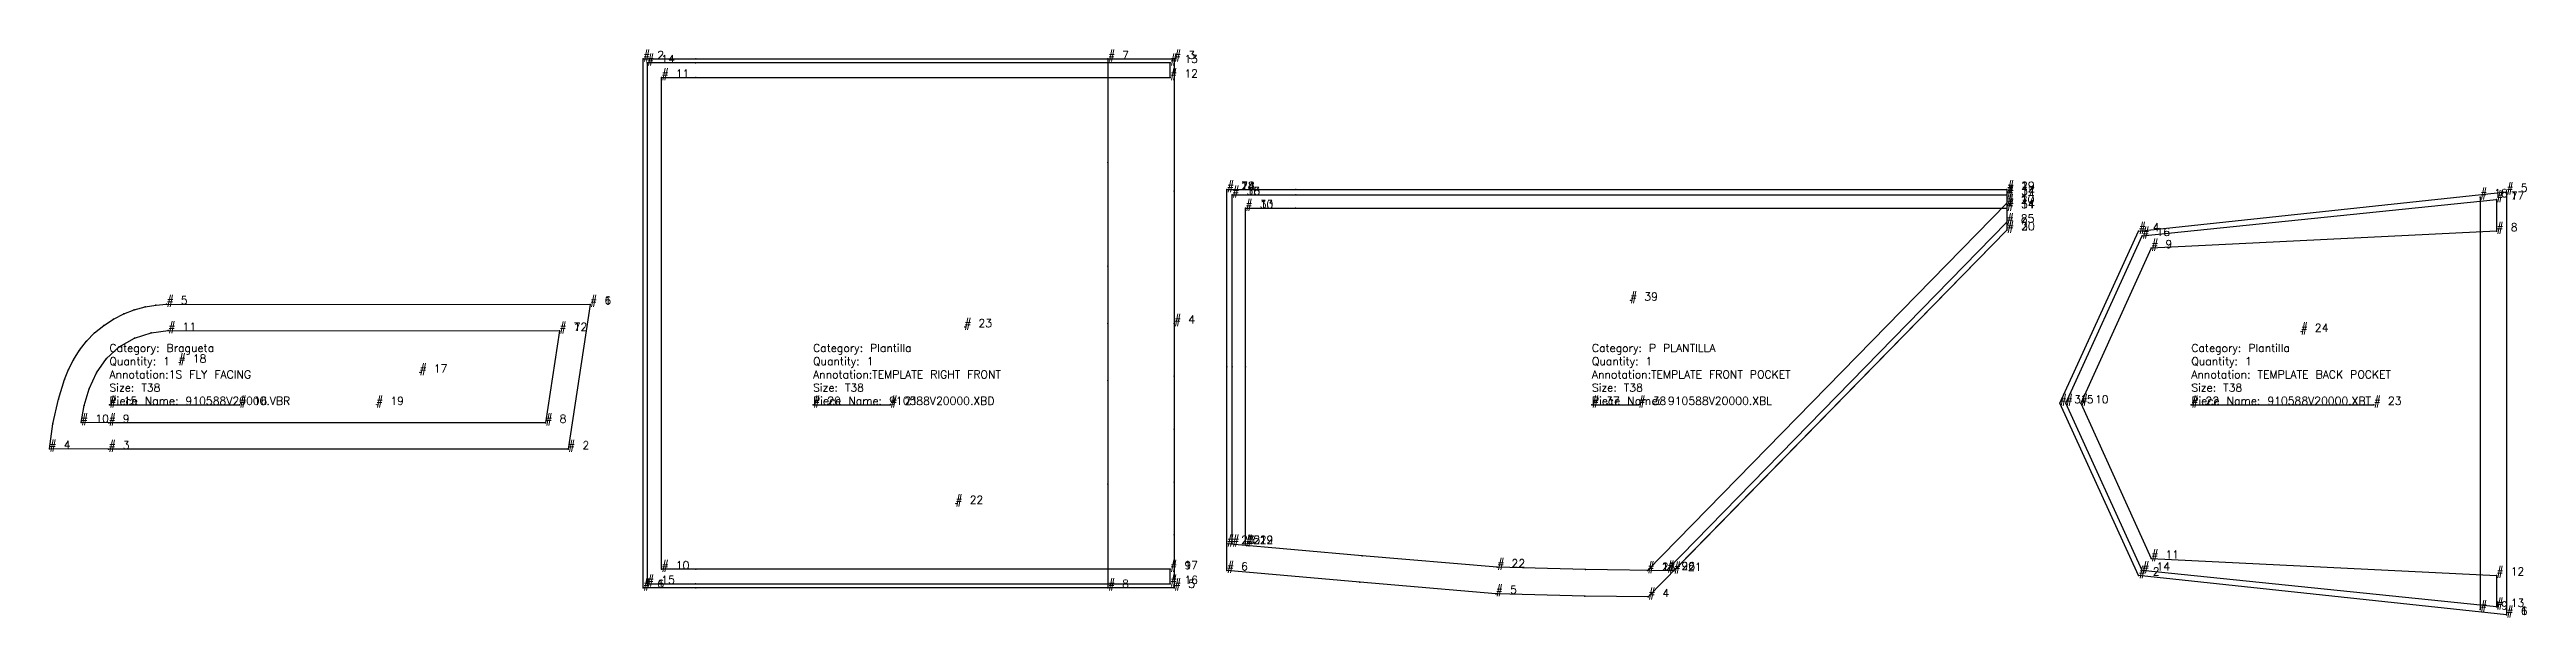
# Model space of a CAD drawing. Extents: x 0 to 8999, y -441 to 372.
# Drawn here: x 7266 to 8203, y -80 to 134 of the extents above; entities that cross this region are included whole.
import ezdxf

# ---------------------------------------------------------------- set-up
doc = ezdxf.new("R2010")
doc.units = 0
for name, color, linetype in [('1', 7, 'CONTINUOUS'), ('14', 7, 'CONTINUOUS'), ('15', 7, 'CONTINUOUS'), ('2', 1, 'CONTINUOUS'), ('3', 2, 'CONTINUOUS'), ('4', 3, 'CONTINUOUS'), ('7', 5, 'CONTINUOUS'), ('8', 4, 'CONTINUOUS')]:
    doc.layers.add(name, color=color, linetype=linetype)
doc.styles.get("Standard").update_dxf_attribs({"font": 'txt', "bigfont": '   '})

# ---------------------------------------------------------------- blocks, each defined once
blk = doc.blocks.new('910588V20000VBR')
at = {"layer": '1'}
blk.add_lwpolyline([(181.806, 37.999), (173.454, -16.768), (-0.322, -16.768), (-22.67, -16.672), (-21.406, -7.204), (-19.33, 2.127), (-16.988, 9.634), (-15.449, 13.395), (-13.635, 17.035), (-11.378, 20.718), (-8.746, 24.137), (-5.644, 27.288), (-2.19, 30.057), (1.488, 32.401), (5.387, 34.354), (9.383, 35.882), (13.51, 37.016), (17.535, 37.723), (21.604, 38.063), (181.806, 37.999)], close=True, dxfattribs=at)
at = {"layer": '14'}
blk.add_lwpolyline([(170.166, 28.003), (164.863, -6.768), (-0.301, -6.768), (-10.746, -6.723), (-9.595, -0.246), (-7.625, 6.068), (-4.894, 12.097), (-1.174, 17.5), (3.698, 21.9), (9.451, 25.163), (15.728, 27.22), (22.246, 28.063), (170.166, 28.003)], close=True, dxfattribs=at)
at = {"layer": '2'}
for p in [(21.604, 38.063), (181.806, 37.999), (181.806, 37.999), (22.246, 28.063), (170.166, 28.003), (170.166, 28.003), (0, 0), (49.142, 0), (-10.746, -6.723), (-0.301, -6.768), (164.863, -6.768), (-22.67, -16.672), (-0.322, -16.768), (173.454, -16.768)]:
    blk.add_point(p, dxfattribs=at)
at = {"layer": '3'}
for p in [(17.535, 37.723), (-2.19, 30.057), (1.488, 32.401), (5.387, 34.354), (9.383, 35.882), (13.51, 37.016), (-11.378, 20.718), (-8.746, 24.137), (-5.644, 27.288), (3.698, 21.9), (9.451, 25.163), (15.728, 27.22), (-16.988, 9.634), (-15.449, 13.395), (-13.635, 17.035), (-4.894, 12.097), (-1.174, 17.5), (-19.33, 2.127), (-7.625, 6.068), (-21.406, -7.204), (-9.595, -0.246)]:
    blk.add_point(p, dxfattribs=at)
at = {"layer": '4'}
for p in [(-0.301, -6.768, 5), (-0.322, -16.768, 5)]:
    blk.add_point(p, dxfattribs=at)
at = {"layer": '7'}
blk.add_line((0, 0), (49.142, 0), dxfattribs=at)
at = {"layer": '1'}
for s, p in [('# 5', (21.604, 38.063)), ('# 1', (181.806, 37.999)), ('# 6', (181.806, 37.999)), ('Category: Bragueta', (0, 20)), ('Annotation:1S FLY FACING', (0, 10)), ('Quantity: 1', (0, 15)), ('Size: T38', (0, 5)), ('Piece Name: 910588V20000.VBR', (0, 0)), ('# 4', (-22.67, -16.672)), ('# 3', (-0.322, -16.768)), ('# 2', (173.454, -16.768))]:
    blk.add_text(s, height=3, dxfattribs=at).set_placement(p)
at = {"layer": '14'}
for s, p in [('# 11', (22.246, 28.063)), ('# 7', (170.166, 28.003)), ('# 12', (170.166, 28.003)), ('# 10', (-10.746, -6.723)), ('# 9', (-0.301, -6.768)), ('# 8', (164.863, -6.768))]:
    blk.add_text(s, height=3, dxfattribs=at).set_placement(p)
at = {"layer": '15'}
for s, height, p in [('# 18', 3, (26.13, 15.974)), ('1 Piece Face Up', 0.068, (26.13, 15.974)), ('Main Fabric', 0.093, (117.292, 12.222)), ('# 17', 3, (117.292, 12.222)), ('Main Fabric', 0.093, (100.854, -0.001)), ('# 19', 3, (100.854, -0.001))]:
    blk.add_text(s, height=height, dxfattribs=at).set_placement(p)
at = {"layer": '7'}
for s, p in [('# 15', (0, 0)), ('# 16', (49.142, 0))]:
    blk.add_text(s, height=3, dxfattribs=at).set_placement(p)
blk = doc.blocks.new('910588V20000XBD')
at = {"layer": '1'}
blk.add_lwpolyline([(-64.292, -69.17), (-64.292, 130.774), (-44.292, 130.774), (136.539, 130.774), (136.539, 80.788), (136.539, 30.802), (136.539, 10.807), (136.539, -9.187), (136.539, -29.181), (136.539, -49.176), (136.539, -69.17), (-44.292, -69.17), (-64.292, -69.17)], close=True, dxfattribs=at)
at = {"layer": '2'}
for p in [(-64.292, 130.774), (-62.792, 129.274), (-57.292, 123.774), (111.539, 130.774), (135.039, 129.274), (135.039, 123.774), (136.539, 130.774), (136.539, 30.802), (0, 0), (29.188, 0), (-57.292, -62.17), (135.039, -62.17), (135.039, -62.17), (-64.292, -69.17), (-64.292, -69.17), (-62.792, -67.67), (111.539, -69.17), (135.039, -67.67), (136.539, -69.17)]:
    blk.add_point(p, dxfattribs=at)
at = {"layer": '3'}
for p in [(-44.431, 129.274), (-44.392, 123.774), (-44.292, 130.774), (111.539, 91.581), (136.539, 80.788), (111.539, 52.387), (111.539, 30.802), (136.539, 10.807), (111.539, 9.216), (136.539, -9.187), (111.539, -29.977), (136.539, -29.181), (136.539, -49.176), (-44.392, -62.17), (-44.431, -67.67), (-44.292, -69.17)]:
    blk.add_point(p, dxfattribs=at)
at = {"layer": '7'}
blk.add_line((0, 0), (29.188, 0), dxfattribs=at)
at = {"layer": '8'}
blk.add_lwpolyline([(135.039, -62.17), (-44.392, -62.17), (-57.292, -62.17), (-57.292, 123.774), (-44.392, 123.774), (135.039, 123.774), (135.039, 129.274), (-44.431, 129.274), (-62.792, 129.274), (-62.792, -67.67), (-44.431, -67.67), (135.039, -67.67), (135.039, -62.17)], close=True, dxfattribs=at)
blk.add_lwpolyline([(111.539, 130.774), (111.539, 91.581), (111.539, 52.387), (111.539, 30.802), (111.539, 9.216), (111.539, -29.977), (111.539, -69.17)], dxfattribs=at)
at = {"layer": '1'}
for s, p in [('# 2', (-64.292, 130.774)), ('# 3', (136.539, 130.774)), ('# 4', (136.539, 30.802)), ('Category: Plantilla', (0, 20)), ('Annotation:TEMPLATE RIGHT FRONT', (0, 10)), ('Quantity: 1', (0, 15)), ('Size: T38', (0, 5)), ('Piece Name: 910588V20000.XBD', (0, 0)), ('# 1', (-64.292, -69.17)), ('# 6', (-64.292, -69.17)), ('# 5', (136.539, -69.17))]:
    blk.add_text(s, height=3, dxfattribs=at).set_placement(p)
at = {"layer": '15'}
for s, height, p in [('Template', 0.125, (57.171, 29.38)), ('# 23', 3, (57.171, 29.38)), ('Pocket', 0.167, (53.874, -37.41)), ('# 22', 3, (53.874, -37.41))]:
    blk.add_text(s, height=height, dxfattribs=at).set_placement(p)
at = {"layer": '7'}
for s, p in [('# 20', (0, 0)), ('# 21', (29.188, 0))]:
    blk.add_text(s, height=3, dxfattribs=at).set_placement(p)
at = {"layer": '8'}
for s, p in [('# 14', (-62.792, 129.274)), ('# 7', (111.539, 130.774)), ('# 13', (135.039, 129.274)), ('# 11', (-57.292, 123.774)), ('# 12', (135.039, 123.774)), ('# 15', (-62.792, -67.67)), ('# 10', (-57.292, -62.17)), ('# 9', (135.039, -62.17)), ('# 17', (135.039, -62.17)), ('# 16', (135.039, -67.67)), ('# 8', (111.539, -69.17))]:
    blk.add_text(s, height=3, dxfattribs=at).set_placement(p)
blk = doc.blocks.new('910588V20000XBL')
at = {"layer": '1'}
blk.add_lwpolyline([(-138.026, 81.371), (-111.919, 81.371), (156.965, 81.371), (156.965, 66.028), (21.31, -72.653), (-2.626, -72.296), (-35.783, -71.42), (-36.333, -71.405), (-87.783, -67.097), (-138.026, -62.583), (-138.026, 14.414), (-138.026, 81.371)], close=True, dxfattribs=at)
at = {"layer": '14'}
blk.add_lwpolyline([(-138.026, 81.371), (-111.919, 81.371), (156.965, 81.371), (156.965, 66.028), (30.952, -62.796), (-2.42, -62.298), (-35.783, -61.416), (-86.918, -57.135), (-138.026, -52.543), (-138.026, 14.414), (-138.026, 81.371)], close=True, dxfattribs=at)
for points in [[(-136.026, -52.543), (-136.026, 14.414), (-136.026, 79.371), (-111.983, 79.371), (156.965, 79.371)], [(156.839, 76.139), (21.026, -62.702)], [(-131.026, -52.543), (-131.026, 14.414), (-131.026, 74.371), (-112.148, 74.371), (156.965, 74.371)], [(156.839, 68.942), (28.496, -62.429)]]:
    blk.add_lwpolyline(points, dxfattribs=at)
at = {"layer": '2'}
for p in [(-138.026, 81.371), (-138.026, 81.371), (-138.026, 81.371), (-138.026, 81.371), (-136.026, 79.371), (-136.026, 79.371), (156.839, 76.139), (156.839, 76.139), (156.965, 81.371), (156.965, 81.371), (156.965, 79.371), (156.965, 79.371), (-131.026, 74.371), (-131.026, 74.371), (156.839, 68.942), (156.839, 68.942), (156.965, 74.371), (156.965, 74.371), (156.965, 66.028), (156.965, 66.028), (0, 0), (17.602, 0), (-138.026, -52.543), (-136.026, -52.543), (-136.026, -52.543), (-131.026, -52.543), (-131.026, -52.543), (-138.026, -62.583), (-35.783, -61.416), (21.026, -62.702), (21.026, -62.702), (28.496, -62.429), (28.496, -62.429), (30.952, -62.796), (-36.333, -71.405), (21.31, -72.653)]:
    blk.add_point(p, dxfattribs=at)
at = {"layer": '3'}
for p in [(-111.983, 79.371), (-111.983, 79.371), (-111.919, 81.371), (-111.919, 81.371), (-112.148, 74.371), (-112.148, 74.371), (-138.026, 14.414), (-138.026, 14.414), (-136.026, 14.414), (-136.026, 14.414), (-131.026, 14.414), (-131.026, 14.414), (-86.918, -57.135), (-2.42, -62.298), (-87.783, -67.097), (-35.783, -71.42), (-2.626, -72.296)]:
    blk.add_point(p, dxfattribs=at)
at = {"layer": '4'}
for p in [(-35.783, -61.416, 5), (-35.783, -71.42, 5)]:
    blk.add_point(p, dxfattribs=at)
at = {"layer": '7'}
blk.add_line((0, 0), (17.602, 0), dxfattribs=at)
at = {"layer": '8'}
for points in [[(-136.026, -52.543), (-136.026, 14.414), (-136.026, 79.371), (-111.983, 79.371), (156.965, 79.371)], [(156.839, 76.139), (21.026, -62.702)], [(-131.026, -52.543), (-131.026, 14.414), (-131.026, 74.371), (-112.148, 74.371), (156.965, 74.371)], [(156.839, 68.942), (28.496, -62.429)]]:
    blk.add_lwpolyline(points, dxfattribs=at)
at = {"layer": '1'}
for s, p in [('# 1', (-138.026, 81.371)), ('# 7', (-138.026, 81.371)), ('# 2', (156.965, 81.371)), ('# 3', (156.965, 66.028)), ('Category: P PLANTILLA', (0, 20)), ('Annotation:TEMPLATE FRONT POCKET', (0, 10)), ('Quantity: 1', (0, 15)), ('Size: T38', (0, 5)), ('Piece Name: 910588V20000.XBL', (0, 0)), ('# 6', (-138.026, -62.583)), ('# 5', (-36.333, -71.405)), ('# 4', (21.31, -72.653))]:
    blk.add_text(s, height=3, dxfattribs=at).set_placement(p)
at = {"layer": '14'}
for s, p in [('# 18', (-138.026, 81.371)), ('# 24', (-138.026, 81.371)), ('# 19', (156.965, 81.371)), ('# 33', (-136.026, 79.371)), ('# 30', (-131.026, 74.371)), ('# 27', (156.839, 76.139)), ('# 34', (156.965, 79.371)), ('# 31', (156.965, 74.371)), ('# 25', (156.839, 68.942)), ('# 20', (156.965, 66.028)), ('# 23', (-138.026, -52.543)), ('# 32', (-136.026, -52.543)), ('# 29', (-131.026, -52.543)), ('# 22', (-35.783, -61.416)), ('# 28', (21.026, -62.702)), ('# 26', (28.496, -62.429)), ('# 21', (30.952, -62.796))]:
    blk.add_text(s, height=3, dxfattribs=at).set_placement(p)
at = {"layer": '15'}
for s, height in [('Template', 0.125), ('# 39', 3)]:
    blk.add_text(s, height=height, dxfattribs=at).set_placement((14.413, 39.447))
at = {"layer": '7'}
for s, p in [('# 37', (0, 0)), ('# 38', (17.602, 0))]:
    blk.add_text(s, height=3, dxfattribs=at).set_placement(p)
at = {"layer": '8'}
for s, p in [('# 16', (-136.026, 79.371)), ('# 13', (-131.026, 74.371)), ('# 10', (156.839, 76.139)), ('# 17', (156.965, 79.371)), ('# 14', (156.965, 74.371)), ('# 8', (156.839, 68.942)), ('# 15', (-136.026, -52.543)), ('# 12', (-131.026, -52.543)), ('# 11', (21.026, -62.702)), ('# 9', (28.496, -62.429))]:
    blk.add_text(s, height=3, dxfattribs=at).set_placement(p)
blk = doc.blocks.new('910588V20000XBT')
at = {"layer": '1'}
blk.add_lwpolyline([(119.195, -79.394), (-19.919, -64.494), (-49.73, 0.594), (-19.919, 65.682), (119.195, 80.582), (119.195, -79.394)], close=True, dxfattribs=at)
at = {"layer": '2'}
for p in [(109.195, 78.582), (115.412, 77.604), (115.412, 77.604), (119.195, 80.582), (-19.919, 65.682), (115.412, 65.664), (-18.557, 63.857), (-15.151, 59.296), (-49.73, 0.594), (-47.461, 0.594), (-41.788, 0.594), (0, 0), (68.992, 0), (-19.919, -64.494), (-18.558, -62.669), (-15.152, -58.107), (115.412, -64.475), (109.195, -77.394), (115.412, -76.416), (119.195, -79.394), (119.195, -79.394)]:
    blk.add_point(p, dxfattribs=at)
at = {"layer": '7'}
blk.add_line((0, 0), (68.992, 0), dxfattribs=at)
at = {"layer": '8'}
blk.add_lwpolyline([(115.412, 77.604), (115.412, 65.664), (-15.151, 59.296), (-41.788, 0.594), (-15.152, -58.107), (115.412, -64.475), (115.412, -76.416), (-18.558, -62.669), (-47.461, 0.594), (-18.557, 63.857), (115.412, 77.604)], close=True, dxfattribs=at)
blk.add_lwpolyline([(109.195, 78.582), (109.195, -77.394)], dxfattribs=at)
at = {"layer": '1'}
for s, p in [('# 5', (119.195, 80.582)), ('# 4', (-19.919, 65.682)), ('Category: Plantilla', (0, 20)), ('Annotation: TEMPLATE BACK POCKET', (0, 10)), ('Quantity: 1', (0, 15)), ('# 3', (-49.73, 0.594)), ('Size: T38', (0, 5)), ('Piece Name: 910588V20000.XBT', (0, 0)), ('# 2', (-19.919, -64.494)), ('# 1', (119.195, -79.394)), ('# 6', (119.195, -79.394))]:
    blk.add_text(s, height=3, dxfattribs=at).set_placement(p)
at = {"layer": '15'}
for s, height in [('# 24', 3), ('Template', 0.128)]:
    blk.add_text(s, height=height, dxfattribs=at).set_placement((41.364, 27.635))
at = {"layer": '7'}
for s, p in [('# 22', (0, 0)), ('# 23', (68.992, 0))]:
    blk.add_text(s, height=3, dxfattribs=at).set_placement(p)
at = {"layer": '8'}
for s, p in [('# 18', (109.195, 78.582)), ('# 7', (115.412, 77.604)), ('# 17', (115.412, 77.604)), ('# 16', (-18.557, 63.857)), ('# 8', (115.412, 65.664)), ('# 9', (-15.151, 59.296)), ('# 15', (-47.461, 0.594)), ('# 10', (-41.788, 0.594)), ('# 11', (-15.152, -58.107)), ('# 14', (-18.558, -62.669)), ('# 12', (115.412, -64.475)), ('# 19', (109.195, -77.394)), ('# 13', (115.412, -76.416))]:
    blk.add_text(s, height=3, dxfattribs=at).set_placement(p)

msp = doc.modelspace()

# ---------------------------------------------------------------- block references
at = {"layer": '1'}
for name, p in [('910588V20000XBD', (7554.615, 0)), ('910588V20000XBL', (7849.179, 0)), ('910588V20000XBT', (8075.874, 0)), ('910588V20000VBR', (7288.517, 0))]:
    msp.add_blockref(name, p, dxfattribs=at)

doc.saveas('drawing.dxf')
